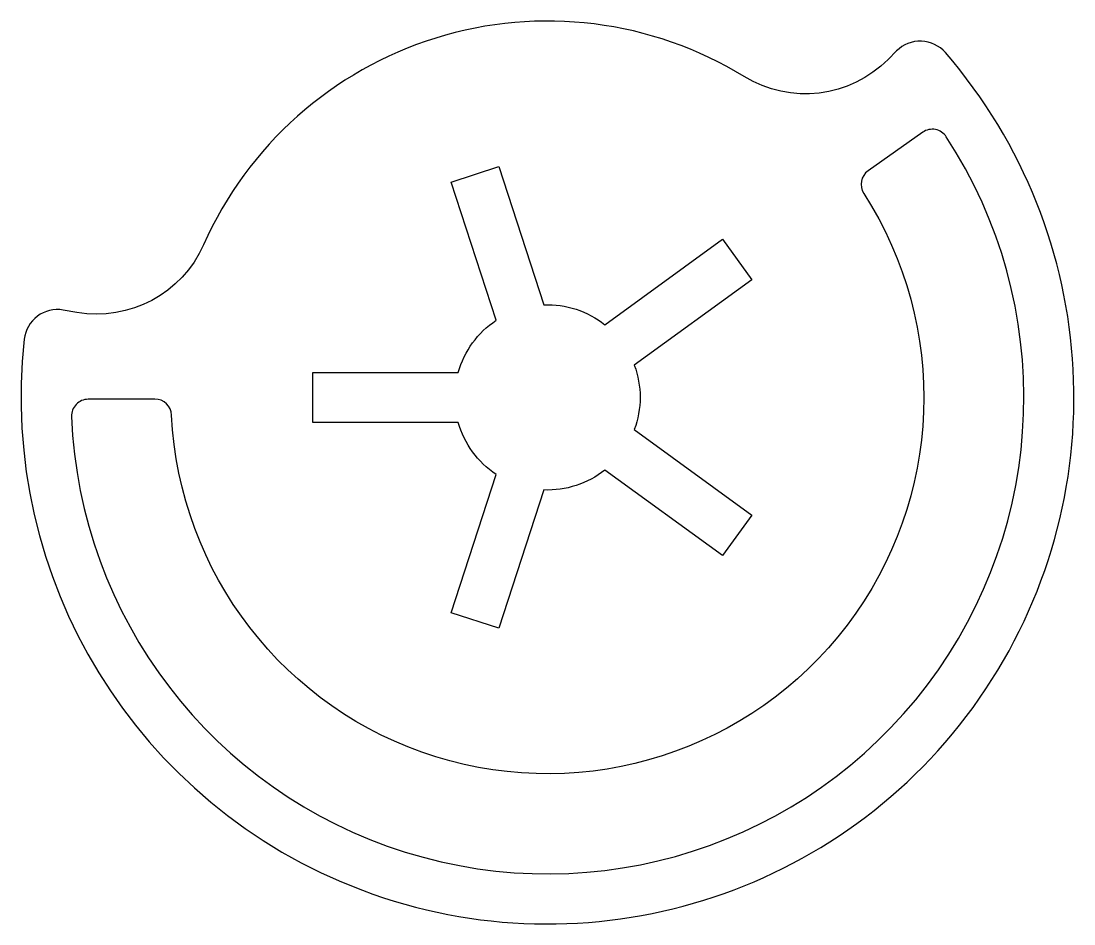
# Model space of a CAD drawing. Header units: millimetres. Extents: x -187.1 to -155.6, y -614.6 to -587.6.
import ezdxf

# ---------------------------------------------------------------- set-up
doc = ezdxf.new("R2010")
doc.units = ezdxf.units.MM
doc.layers.get('0').update_dxf_attribs({"linetype": 'CONTINUOUS'})

msp = doc.modelspace()

# ---------------------------------------------------------------- linework, layer by layer
for points in [[(-185.456, -596.301), (-185.868, -596.229, 0.43214), (-187.032, -597.104, 1.528715), (-159.43, -588.518, 0.436253), (-160.895, -588.468), (-161.145, -588.719, -0.347768), (-165.458, -589.236, 0.453586), (-181.659, -594.272, -0.343788)], [(-185.617, -599.423, 1.313159), (-159.403, -591.039, 0.424571), (-160.11, -590.903), (-161.746, -592.056, 0.402191), (-161.878, -592.736, -1.304788), (-182.617, -599.374, 0.401463), (-183.118, -598.897), (-185.119, -598.903, 0.425204)], [(-178.381, -598.096), (-174.026, -598.096, -0.179205), (-172.893, -596.537), (-174.239, -592.395), (-172.812, -591.931), (-171.466, -596.073, -0.179205), (-169.633, -596.669), (-166.11, -594.109), (-165.228, -595.322), (-168.752, -597.883, -0.179205), (-168.752, -599.81), (-165.228, -602.37), (-166.11, -603.583), (-169.633, -601.023, -0.179205), (-171.466, -601.619), (-172.812, -605.761), (-174.239, -605.298), (-172.893, -601.155, -0.179205), (-174.026, -599.596), (-178.381, -599.596)]]:
    msp.add_lwpolyline(points, format="xyb", close=True)

doc.saveas('drawing.dxf')
